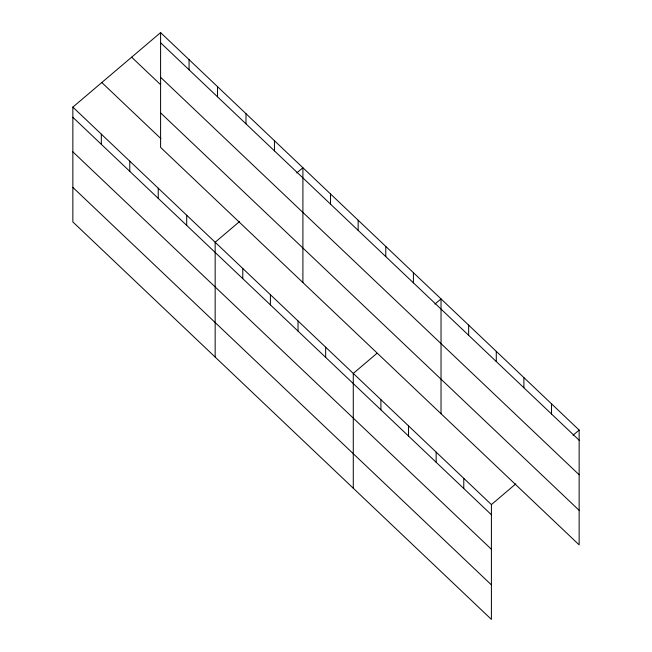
<?xml version="1.0" encoding="UTF-8"?>
<svg xmlns="http://www.w3.org/2000/svg" width="652" height="652" viewBox="0 0 652 652"><rect width="100%" height="100%" fill="white"/><g stroke="black" fill="none" stroke-linecap="round" stroke-linejoin="round"><path stroke-width="0.98" d="M72.853 107.115L72.853 221.933L491.404 619.4L491.404 504.591L72.853 107.115L160.596 32.6L579.147 430.067L579.147 544.885L160.596 147.409L160.596 32.6M239.545 221.55L215.16 242.259L215.16 357.068M296.807 172.919L302.903 167.743L302.903 282.552M376.905 353.36L353.278 373.425L353.278 488.234M434.933 304.085L441.029 298.909L441.029 413.718M491.404 504.591L515.789 483.882M573.051 435.251L579.147 430.067M160.596 42.763L579.147 440.239M160.596 77.295L579.147 474.77M131.639 57.189L160.107 84.222M160.596 112.877L579.147 510.353M101.81 82.527L160.922 138.664M72.853 117.287L491.404 514.754M72.853 151.818L491.404 549.286M72.853 187.393L491.404 584.868M551.527 403.841L551.527 414.004M523.898 377.606L523.898 387.769M496.278 351.371L496.278 361.534M468.649 325.136L468.649 335.307M463.776 478.356L463.776 488.519M436.155 452.121L436.155 462.284M413.401 272.675L413.401 282.838M408.527 425.886L408.527 436.058M385.78 246.44L385.78 256.603M380.907 399.66L380.907 409.823M358.152 220.205L358.152 230.368M330.531 193.97L330.531 204.141M325.658 347.19L325.658 357.353M298.029 320.955L298.029 331.126M274.443 140.71L274.443 150.881M270.409 294.72L270.409 304.892M245.983 113.684L245.983 123.847M242.78 268.494L242.78 278.657M217.523 86.659L217.523 96.822M189.064 59.625L189.064 69.797M186.7 215.233L186.7 225.396M158.232 188.2L158.232 198.371M129.772 161.174L129.772 171.337M101.313 134.149L101.313 144.312"/></g></svg>
